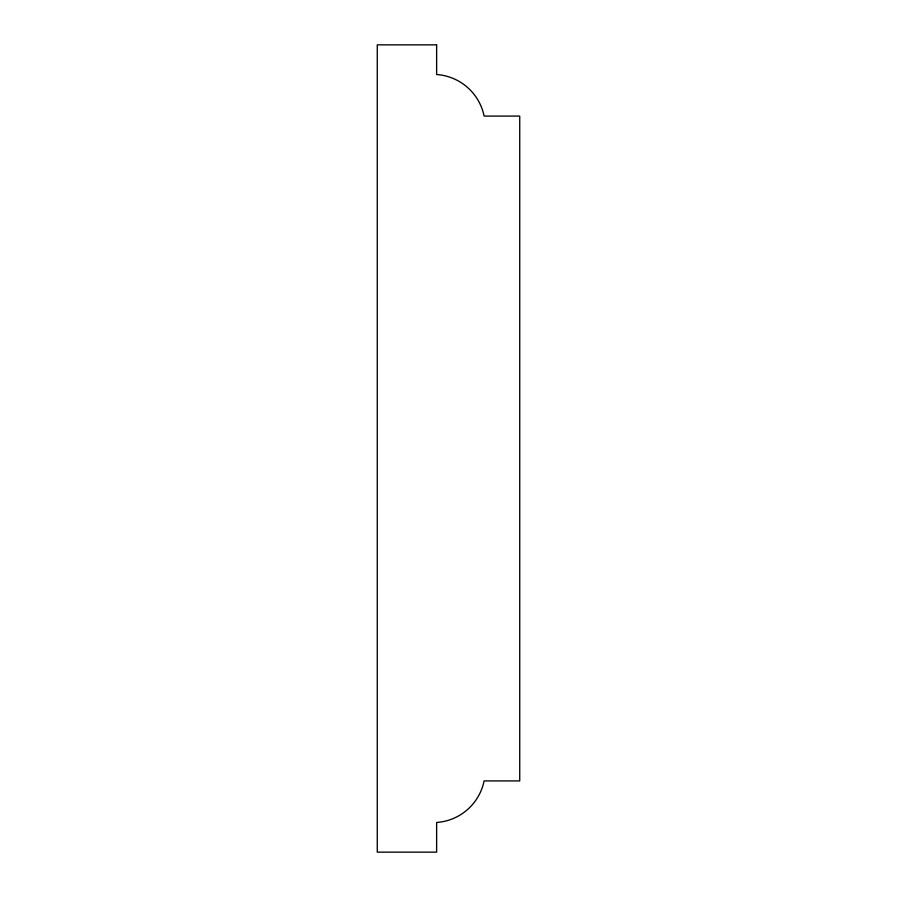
<?xml version="1.0" encoding="UTF-8"?>
<svg xmlns="http://www.w3.org/2000/svg" width="897" height="897" viewBox="0 0 897 897"><rect width="100%" height="100%" fill="white"/><g stroke="black" fill="none" stroke-linecap="round" stroke-linejoin="round"><path stroke-width="1.35" d="M436.626 44.85L377.267 44.85L377.267 852.15L436.626 852.15L436.626 822.471A52.138 52.138 0 0 0 484.111 780.917L519.733 780.917L519.733 116.083L484.111 116.083A52.138 52.138 0 0 0 436.626 74.529L436.626 44.85"/></g></svg>
